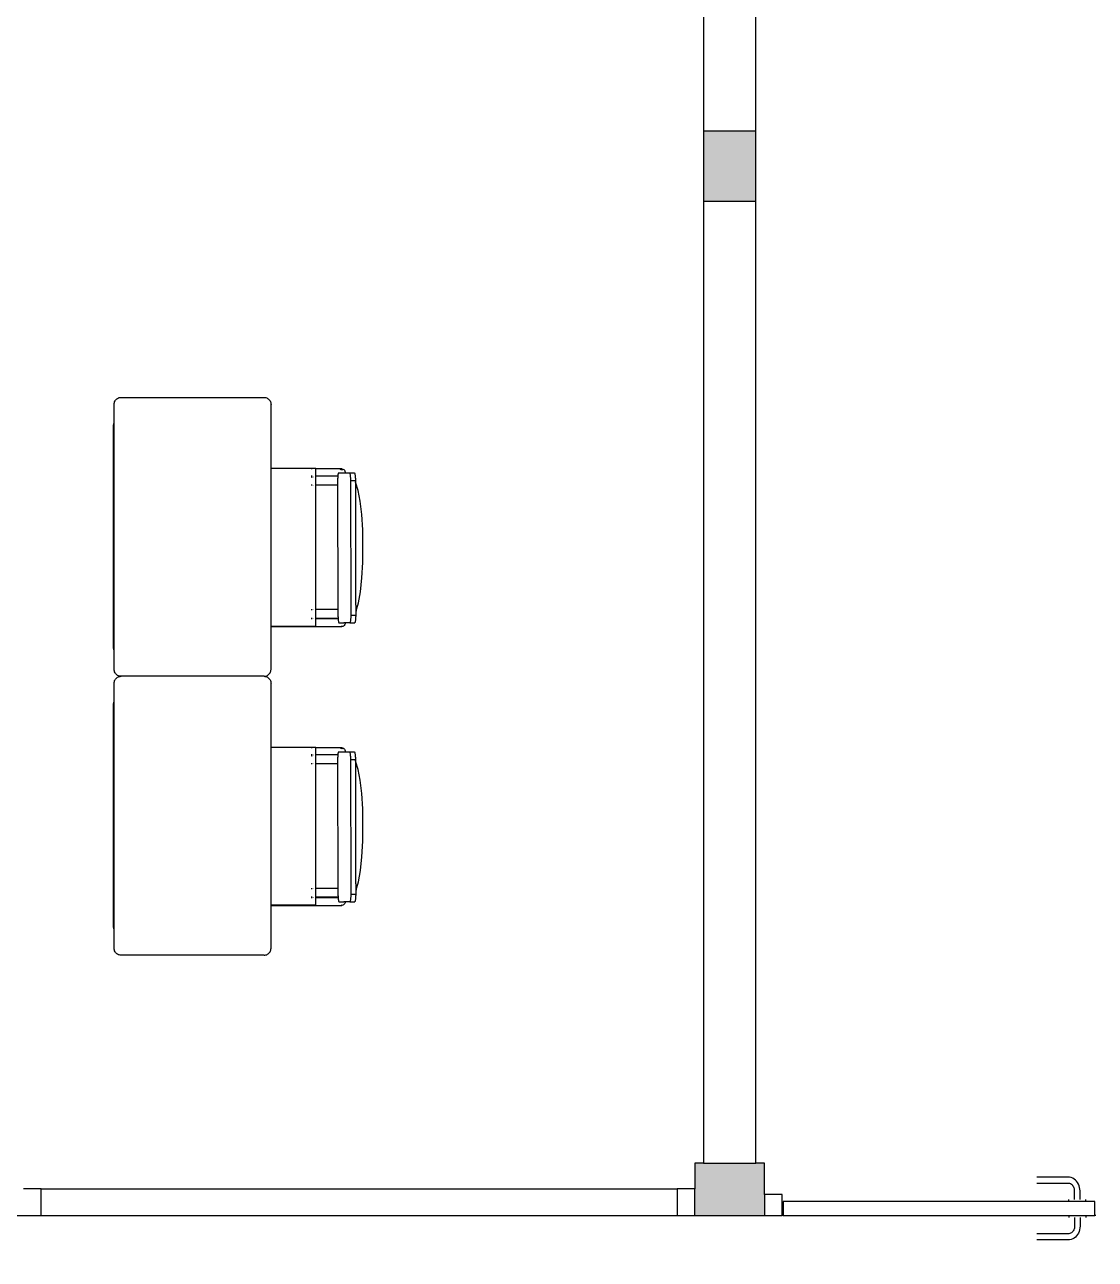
# Model space of a CAD drawing. Header units: metres. Extents: x 258817 to 259192, y 1878716 to 1878911.
# Drawn here: x 259021.927 to 259024.998, y 1878824.475 to 1878828.017 of the extents above; entities that cross this region are included whole.
import ezdxf

# ---------------------------------------------------------------- set-up
doc = ezdxf.new("R2010")
doc.units = ezdxf.units.M
doc.header["$MEASUREMENT"] = 0
doc.layers.add('SectionCutEdges', color=1, linetype='Continuous')
doc.layers.add('Vistas', color=7, linetype='Continuous')

# ---------------------------------------------------------------- blocks, each defined once
blk = doc.blocks.new('bANCAS')
for p, q in [((259022.1938, 1878826.945), (259022.1961, 1878826.9462)), ((259022.1961, 1878826.9462), (259022.1986, 1878826.947)), ((259022.1986, 1878826.947), (259022.2012, 1878826.9476)), ((259022.2012, 1878826.9476), (259022.2038, 1878826.9477)), ((259022.2038, 1878826.9477), (259022.6138, 1878826.9477)), ((259022.6138, 1878826.9477), (259022.6164, 1878826.9476)), ((259022.6164, 1878826.9476), (259022.6189, 1878826.947)), ((259022.6189, 1878826.947), (259022.6214, 1878826.9462)), ((259022.6214, 1878826.9462), (259022.6238, 1878826.945)), ((259022.1838, 1878826.9277), (259022.1839, 1878826.9303)), ((259022.1838, 1878826.1677), (259022.1838, 1878826.9277)), ((259022.1839, 1878826.9303), (259022.1844, 1878826.9329)), ((259022.1844, 1878826.9329), (259022.1853, 1878826.9354)), ((259022.1853, 1878826.9354), (259022.1864, 1878826.9377)), ((259022.1864, 1878826.9377), (259022.1879, 1878826.9399)), ((259022.1879, 1878826.9399), (259022.1896, 1878826.9419)), ((259022.1896, 1878826.9419), (259022.1916, 1878826.9436)), ((259022.1916, 1878826.9436), (259022.1938, 1878826.945)), ((259022.6238, 1878826.945), (259022.6259, 1878826.9436)), ((259022.6259, 1878826.9436), (259022.6279, 1878826.9419)), ((259022.6279, 1878826.9419), (259022.6296, 1878826.9399)), ((259022.6296, 1878826.9399), (259022.6311, 1878826.9377)), ((259022.6311, 1878826.9377), (259022.6322, 1878826.9354)), ((259022.6322, 1878826.9354), (259022.6331, 1878826.9329)), ((259022.6331, 1878826.9329), (259022.6336, 1878826.9303)), ((259022.6336, 1878826.9303), (259022.6338, 1878826.9277)), ((259022.6338, 1878826.1677), (259022.6338, 1878826.9277)), ((259022.1824, 1878826.8683), (259022.1838, 1878826.8751)), ((259022.1818, 1878826.8595), (259022.1824, 1878826.8683)), ((259022.1818, 1878826.2368), (259022.1818, 1878826.8595)), ((259022.7625, 1878826.7439), (259022.6338, 1878826.7439)), ((259022.7501, 1878826.7425), (259022.749, 1878826.7425)), ((259022.7518, 1878826.7425), (259022.7506, 1878826.7425)), ((259022.7531, 1878826.7425), (259022.7525, 1878826.7425)), ((259022.7549, 1878826.7425), (259022.7543, 1878826.7425)), ((259022.756, 1878826.7425), (259022.7554, 1878826.7425)), ((259022.7625, 1878826.7425), (259022.7625, 1878826.7439)), ((259022.8373, 1878826.7425), (259022.7625, 1878826.7425)), ((259022.7626, 1878826.7408), (259022.7625, 1878826.7425)), ((259022.7625, 1878826.7389), (259022.7626, 1878826.7408)), ((259022.7625, 1878826.2919), (259022.7625, 1878826.7389)), ((259022.8319, 1878826.7408), (259022.8322, 1878826.7411)), ((259022.8322, 1878826.7411), (259022.8344, 1878826.7421)), ((259022.8347, 1878826.7408), (259022.8349, 1878826.7409)), ((259022.8349, 1878826.7409), (259022.8372, 1878826.7412)), ((259022.8372, 1878826.7412), (259022.8395, 1878826.7408)), ((259022.8373, 1878826.7425), (259022.8399, 1878826.7421)), ((259022.8399, 1878826.7421), (259022.8423, 1878826.7408)), ((259022.8423, 1878826.7408), (259022.8443, 1878826.7389)), ((259022.8443, 1878826.7389), (259022.8459, 1878826.7365)), ((259022.8459, 1878826.7365), (259022.8468, 1878826.7336)), ((259022.8468, 1878826.7336), (259022.8471, 1878826.7312)), ((259022.7501, 1878826.7222), (259022.749, 1878826.7222)), ((259022.7501, 1878826.7192), (259022.749, 1878826.7192)), ((259022.7518, 1878826.7222), (259022.7506, 1878826.7222)), ((259022.7506, 1878826.7192), (259022.7518, 1878826.7192)), ((259022.7531, 1878826.7222), (259022.7525, 1878826.7222)), ((259022.7531, 1878826.7192), (259022.7525, 1878826.7192)), ((259022.7549, 1878826.7222), (259022.7543, 1878826.7222)), ((259022.7549, 1878826.7192), (259022.7543, 1878826.7192)), ((259022.756, 1878826.7222), (259022.7554, 1878826.7222)), ((259022.756, 1878826.7192), (259022.7554, 1878826.7192)), ((259022.8254, 1878826.7222), (259022.7625, 1878826.7222)), ((259022.8253, 1878826.7192), (259022.8247, 1878826.7192)), ((259022.8254, 1878826.7207), (259022.8253, 1878826.7205)), ((259022.8253, 1878826.7205), (259022.8253, 1878826.7199)), ((259022.8253, 1878826.7199), (259022.8253, 1878826.7198)), ((259022.8253, 1878826.7198), (259022.8253, 1878826.7196)), ((259022.8253, 1878826.7196), (259022.8253, 1878826.7192)), ((259022.8253, 1878826.7192), (259022.8253, 1878826.7179)), ((259022.8253, 1878826.7179), (259022.8253, 1878826.716)), ((259022.8253, 1878826.7157), (259022.8253, 1878826.716)), ((259022.8253, 1878826.7126), (259022.8253, 1878826.7157)), ((259022.8253, 1878826.7093), (259022.8253, 1878826.7126)), ((259022.8253, 1878826.7059), (259022.8253, 1878826.7093)), ((259022.8253, 1878826.7028), (259022.8253, 1878826.7059)), ((259022.8253, 1878826.7001), (259022.8253, 1878826.7028)), ((259022.8253, 1878826.698), (259022.8253, 1878826.7001)), ((259022.8253, 1878826.6967), (259022.8253, 1878826.698)), ((259022.8255, 1878826.7225), (259022.8254, 1878826.7222)), ((259022.8254, 1878826.7222), (259022.8254, 1878826.7218)), ((259022.8254, 1878826.7218), (259022.8254, 1878826.7207)), ((259022.8257, 1878826.7248), (259022.8255, 1878826.7235)), ((259022.8255, 1878826.7235), (259022.8255, 1878826.7225)), ((259022.8259, 1878826.7267), (259022.8257, 1878826.7252)), ((259022.8257, 1878826.7252), (259022.8257, 1878826.7248)), ((259022.826, 1878826.7276), (259022.8259, 1878826.7267)), ((259022.8261, 1878826.728), (259022.826, 1878826.7276)), ((259022.8263, 1878826.7291), (259022.8261, 1878826.728)), ((259022.8266, 1878826.73), (259022.8263, 1878826.7291)), ((259022.8269, 1878826.7306), (259022.8266, 1878826.73)), ((259022.8271, 1878826.731), (259022.8269, 1878826.7306)), ((259022.8274, 1878826.7311), (259022.8271, 1878826.731)), ((259022.8274, 1878826.7311), (259022.8471, 1878826.7312)), ((259022.8471, 1878826.7312), (259022.8586, 1878826.7312)), ((259022.8586, 1878826.7312), (259022.8727, 1878826.7313)), ((259022.8586, 1878826.7312), (259022.859, 1878826.731)), ((259022.859, 1878826.731), (259022.8593, 1878826.7305)), ((259022.8593, 1878826.7305), (259022.8597, 1878826.7296)), ((259022.8597, 1878826.7296), (259022.8601, 1878826.7283)), ((259022.8601, 1878826.7283), (259022.8604, 1878826.7267)), ((259022.8604, 1878826.7267), (259022.8607, 1878826.7248)), ((259022.8607, 1878826.7248), (259022.861, 1878826.7226)), ((259022.861, 1878826.7226), (259022.8612, 1878826.7202)), ((259022.8612, 1878826.7202), (259022.8614, 1878826.7177)), ((259022.8614, 1878826.7177), (259022.8615, 1878826.7149)), ((259022.8615, 1878826.7149), (259022.8616, 1878826.7121)), ((259022.8616, 1878826.7121), (259022.8616, 1878826.7092)), ((259022.8616, 1878826.7092), (259022.8758, 1878826.7093)), ((259022.8616, 1878826.7092), (259022.8626, 1878826.3232)), ((259022.8727, 1878826.7313), (259022.8731, 1878826.7311)), ((259022.8731, 1878826.7311), (259022.8735, 1878826.7305)), ((259022.8735, 1878826.7305), (259022.8739, 1878826.7296)), ((259022.8739, 1878826.7296), (259022.8742, 1878826.7283)), ((259022.8742, 1878826.7283), (259022.8746, 1878826.7267)), ((259022.8746, 1878826.7267), (259022.8749, 1878826.7248)), ((259022.8749, 1878826.7248), (259022.8751, 1878826.7227)), ((259022.8751, 1878826.7227), (259022.8753, 1878826.7203)), ((259022.8753, 1878826.7203), (259022.8755, 1878826.7177)), ((259022.8755, 1878826.7177), (259022.8757, 1878826.715)), ((259022.8757, 1878826.715), (259022.8757, 1878826.7122)), ((259022.8757, 1878826.7122), (259022.8758, 1878826.7093)), ((259022.8758, 1878826.7093), (259022.8758, 1878826.7058)), ((259022.8764, 1878826.7049), (259022.8758, 1878826.7058)), ((259022.8758, 1878826.7058), (259022.8758, 1878826.7057)), ((259022.8758, 1878826.7057), (259022.8758, 1878826.7032)), ((259022.8758, 1878826.7032), (259022.8758, 1878826.6968)), ((259022.8775, 1878826.7019), (259022.8764, 1878826.7049)), ((259022.8841, 1878826.6807), (259022.8775, 1878826.7019)), ((259022.7501, 1878826.6963), (259022.749, 1878826.6963)), ((259022.7518, 1878826.6963), (259022.7506, 1878826.6963)), ((259022.7531, 1878826.6963), (259022.7525, 1878826.6963)), ((259022.7549, 1878826.6963), (259022.7543, 1878826.6963)), ((259022.756, 1878826.6963), (259022.7554, 1878826.6963)), ((259022.8253, 1878826.6963), (259022.7625, 1878826.6963)), ((259022.8253, 1878826.6963), (259022.8253, 1878826.6967)), ((259022.8262, 1878826.3394), (259022.8253, 1878826.6963)), ((259022.8758, 1878826.6968), (259022.8758, 1878826.6884)), ((259022.8758, 1878826.6884), (259022.8758, 1878826.6878)), ((259022.8758, 1878826.6878), (259022.8759, 1878826.6697)), ((259022.8759, 1878826.6697), (259022.8759, 1878826.6564)), ((259022.8897, 1878826.6501), (259022.8841, 1878826.6807)), ((259022.8759, 1878826.6564), (259022.8759, 1878826.6464)), ((259022.8759, 1878826.6464), (259022.876, 1878826.6156)), ((259022.894, 1878826.6117), (259022.8897, 1878826.6501)), ((259022.876, 1878826.6156), (259022.876, 1878826.615)), ((259022.876, 1878826.615), (259022.8761, 1878826.5696)), ((259022.8967, 1878826.568), (259022.894, 1878826.6117)), ((259022.8761, 1878826.5696), (259022.8762, 1878826.549)), ((259022.8976, 1878826.5213), (259022.8967, 1878826.568)), ((259022.8762, 1878826.549), (259022.8763, 1878826.4973)), ((259022.8968, 1878826.4744), (259022.8976, 1878826.5213)), ((259022.8763, 1878826.4973), (259022.8764, 1878826.4731)), ((259022.8764, 1878826.4731), (259022.8765, 1878826.4311)), ((259022.8942, 1878826.4299), (259022.8968, 1878826.4744)), ((259022.8765, 1878826.4311), (259022.8765, 1878826.4264)), ((259022.8765, 1878826.4264), (259022.8765, 1878826.3978)), ((259022.89, 1878826.3905), (259022.8942, 1878826.4299)), ((259022.8765, 1878826.3978), (259022.8766, 1878826.3845)), ((259022.8766, 1878826.3845), (259022.8766, 1878826.3729)), ((259022.8845, 1878826.3584), (259022.89, 1878826.3905)), ((259022.8766, 1878826.3729), (259022.8766, 1878826.3541)), ((259022.8766, 1878826.3541), (259022.8767, 1878826.3512)), ((259022.8767, 1878826.3512), (259022.8767, 1878826.3434)), ((259022.878, 1878826.3355), (259022.8845, 1878826.3584)), ((259022.749, 1878826.3394), (259022.7501, 1878826.3394)), ((259022.7501, 1878826.3138), (259022.749, 1878826.3138)), ((259022.749, 1878826.3135), (259022.7501, 1878826.3135)), ((259022.7506, 1878826.3394), (259022.7518, 1878826.3394)), ((259022.7518, 1878826.3138), (259022.7506, 1878826.3138)), ((259022.7506, 1878826.3135), (259022.7518, 1878826.3135)), ((259022.7525, 1878826.3394), (259022.7531, 1878826.3394)), ((259022.7531, 1878826.3138), (259022.7525, 1878826.3138)), ((259022.7525, 1878826.3135), (259022.7531, 1878826.3135)), ((259022.7543, 1878826.3394), (259022.7549, 1878826.3394)), ((259022.7549, 1878826.3138), (259022.7543, 1878826.3138)), ((259022.7543, 1878826.3135), (259022.7549, 1878826.3135)), ((259022.7554, 1878826.3394), (259022.756, 1878826.3394)), ((259022.756, 1878826.3138), (259022.7554, 1878826.3138)), ((259022.7554, 1878826.3135), (259022.756, 1878826.3135)), ((259022.8262, 1878826.3394), (259022.7625, 1878826.3394)), ((259022.8263, 1878826.3138), (259022.7625, 1878826.3138)), ((259022.7625, 1878826.3135), (259022.8264, 1878826.3135)), ((259022.8262, 1878826.339), (259022.8262, 1878826.3394)), ((259022.8262, 1878826.3377), (259022.8262, 1878826.339)), ((259022.8262, 1878826.3356), (259022.8262, 1878826.3377)), ((259022.8262, 1878826.3377), (259022.8262, 1878826.3377)), ((259022.8262, 1878826.333), (259022.8262, 1878826.3356)), ((259022.8262, 1878826.3298), (259022.8262, 1878826.333)), ((259022.8262, 1878826.3265), (259022.8262, 1878826.3298)), ((259022.8262, 1878826.3231), (259022.8262, 1878826.3265)), ((259022.8262, 1878826.32), (259022.8262, 1878826.3231)), ((259022.8262, 1878826.3184), (259022.8262, 1878826.32)), ((259022.8262, 1878826.3184), (259022.8262, 1878826.3173)), ((259022.8262, 1878826.3173), (259022.8263, 1878826.3162)), ((259022.8263, 1878826.3162), (259022.8263, 1878826.3153)), ((259022.8263, 1878826.3153), (259022.8263, 1878826.3139)), ((259022.8263, 1878826.3139), (259022.8263, 1878826.3138)), ((259022.8263, 1878826.3138), (259022.8264, 1878826.3135)), ((259022.8264, 1878826.3135), (259022.8264, 1878826.3134)), ((259022.8264, 1878826.3134), (259022.8264, 1878826.3122)), ((259022.8264, 1878826.3122), (259022.8264, 1878826.3118)), ((259022.8264, 1878826.3118), (259022.8266, 1878826.3103)), ((259022.8266, 1878826.3103), (259022.8266, 1878826.3098)), ((259022.8266, 1878826.3098), (259022.8268, 1878826.3079)), ((259022.862, 1878826.3098), (259022.8617, 1878826.3076)), ((259022.8622, 1878826.3122), (259022.862, 1878826.3098)), ((259022.8623, 1878826.3142), (259022.8622, 1878826.3122)), ((259022.8636, 1878826.3148), (259022.8623, 1878826.3142)), ((259022.8624, 1878826.3148), (259022.8623, 1878826.3142)), ((259022.8625, 1878826.3175), (259022.8624, 1878826.3148)), ((259022.8626, 1878826.3232), (259022.8625, 1878826.3203)), ((259022.8625, 1878826.3203), (259022.8625, 1878826.3175)), ((259022.8626, 1878826.3232), (259022.8767, 1878826.3232)), ((259022.8637, 1878826.3148), (259022.8636, 1878826.3148)), ((259022.8761, 1878826.3098), (259022.8759, 1878826.3077)), ((259022.8764, 1878826.3122), (259022.8761, 1878826.3098)), ((259022.8765, 1878826.3148), (259022.8764, 1878826.3122)), ((259022.8766, 1878826.3175), (259022.8765, 1878826.3148)), ((259022.8767, 1878826.3204), (259022.8766, 1878826.3175)), ((259022.8767, 1878826.3434), (259022.8767, 1878826.3364)), ((259022.8767, 1878826.3364), (259022.8767, 1878826.3325)), ((259022.8768, 1878826.3326), (259022.8767, 1878826.3325)), ((259022.8767, 1878826.3325), (259022.8767, 1878826.3232)), ((259022.8767, 1878826.3232), (259022.8767, 1878826.3204)), ((259022.878, 1878826.3355), (259022.8768, 1878826.3326)), ((259022.6338, 1878826.2919), (259022.7625, 1878826.2919)), ((259022.6338, 1878826.2905), (259022.8369, 1878826.2905)), ((259022.8268, 1878826.3079), (259022.8268, 1878826.3078)), ((259022.8268, 1878826.3078), (259022.827, 1878826.3062)), ((259022.827, 1878826.3062), (259022.8272, 1878826.305)), ((259022.8272, 1878826.305), (259022.8273, 1878826.3047)), ((259022.8273, 1878826.3047), (259022.8275, 1878826.3034)), ((259022.8275, 1878826.3034), (259022.8278, 1878826.3024)), ((259022.8278, 1878826.3024), (259022.828, 1878826.3019)), ((259022.828, 1878826.3019), (259022.8282, 1878826.3017)), ((259022.8282, 1878826.3017), (259022.8285, 1878826.3012)), ((259022.8285, 1878826.3012), (259022.8288, 1878826.3011)), ((259022.8288, 1878826.3011), (259022.843, 1878826.3011)), ((259022.8369, 1878826.2905), (259022.8351, 1878826.2909)), ((259022.8395, 1878826.2909), (259022.8369, 1878826.2905)), ((259022.842, 1878826.292), (259022.8395, 1878826.2909)), ((259022.8405, 1878826.3011), (259022.8404, 1878826.3011)), ((259022.8441, 1878826.2938), (259022.842, 1878826.292)), ((259022.8471, 1878826.3011), (259022.843, 1878826.3011)), ((259022.8458, 1878826.2961), (259022.8441, 1878826.2938)), ((259022.8468, 1878826.2989), (259022.8458, 1878826.2961)), ((259022.8471, 1878826.3011), (259022.8468, 1878826.2989)), ((259022.8596, 1878826.3012), (259022.8471, 1878826.3011)), ((259022.86, 1878826.3014), (259022.8596, 1878826.3012)), ((259022.8596, 1878826.3012), (259022.8738, 1878826.3012)), ((259022.8604, 1878826.3019), (259022.86, 1878826.3014)), ((259022.8608, 1878826.3029), (259022.8604, 1878826.3019)), ((259022.8611, 1878826.3041), (259022.8608, 1878826.3029)), ((259022.8614, 1878826.3057), (259022.8611, 1878826.3041)), ((259022.8617, 1878826.3076), (259022.8614, 1878826.3057)), ((259022.8742, 1878826.3014), (259022.8738, 1878826.3012)), ((259022.8746, 1878826.302), (259022.8742, 1878826.3014)), ((259022.8749, 1878826.3029), (259022.8746, 1878826.302)), ((259022.8753, 1878826.3042), (259022.8749, 1878826.3029)), ((259022.8756, 1878826.3058), (259022.8753, 1878826.3042)), ((259022.8759, 1878826.3077), (259022.8756, 1878826.3058)), ((259022.1824, 1878826.228), (259022.1818, 1878826.2368)), ((259022.1838, 1878826.2212), (259022.1824, 1878826.228)), ((259022.1839, 1878826.1651), (259022.1838, 1878826.1677)), ((259022.6336, 1878826.1651), (259022.6338, 1878826.1677)), ((259022.1844, 1878826.1625), (259022.1839, 1878826.1651)), ((259022.1839, 1878826.1303), (259022.1844, 1878826.1329)), ((259022.1853, 1878826.1601), (259022.1844, 1878826.1625)), ((259022.1844, 1878826.1329), (259022.1853, 1878826.1354)), ((259022.1864, 1878826.1577), (259022.1853, 1878826.1601)), ((259022.1853, 1878826.1354), (259022.1864, 1878826.1377)), ((259022.1879, 1878826.1555), (259022.1864, 1878826.1577)), ((259022.1864, 1878826.1377), (259022.1879, 1878826.1399)), ((259022.1896, 1878826.1536), (259022.1879, 1878826.1555)), ((259022.1879, 1878826.1399), (259022.1896, 1878826.1419)), ((259022.1916, 1878826.1519), (259022.1896, 1878826.1536)), ((259022.1896, 1878826.1419), (259022.1916, 1878826.1436)), ((259022.1938, 1878826.1504), (259022.1916, 1878826.1519)), ((259022.1916, 1878826.1436), (259022.1938, 1878826.145)), ((259022.1961, 1878826.1492), (259022.1938, 1878826.1504)), ((259022.1938, 1878826.145), (259022.1961, 1878826.1462)), ((259022.1986, 1878826.1484), (259022.1961, 1878826.1492)), ((259022.1961, 1878826.1462), (259022.1986, 1878826.147)), ((259022.2012, 1878826.1479), (259022.1986, 1878826.1484)), ((259022.1986, 1878826.147), (259022.2012, 1878826.1476)), ((259022.2038, 1878826.1477), (259022.2012, 1878826.1479)), ((259022.2012, 1878826.1476), (259022.2038, 1878826.1477)), ((259022.6138, 1878826.1477), (259022.2038, 1878826.1477)), ((259022.6138, 1878826.1477), (259022.6164, 1878826.1479)), ((259022.6138, 1878826.1477), (259022.6164, 1878826.1476)), ((259022.6164, 1878826.1479), (259022.6189, 1878826.1484)), ((259022.6164, 1878826.1476), (259022.6189, 1878826.147)), ((259022.6189, 1878826.1484), (259022.6214, 1878826.1492)), ((259022.6189, 1878826.147), (259022.6214, 1878826.1462)), ((259022.6214, 1878826.1492), (259022.6238, 1878826.1504)), ((259022.6214, 1878826.1462), (259022.6238, 1878826.145)), ((259022.6238, 1878826.1504), (259022.6259, 1878826.1519)), ((259022.6238, 1878826.145), (259022.6259, 1878826.1436)), ((259022.6259, 1878826.1519), (259022.6279, 1878826.1536)), ((259022.6259, 1878826.1436), (259022.6279, 1878826.1419)), ((259022.6279, 1878826.1536), (259022.6296, 1878826.1555)), ((259022.6279, 1878826.1419), (259022.6296, 1878826.1399)), ((259022.6296, 1878826.1555), (259022.6311, 1878826.1577)), ((259022.6296, 1878826.1399), (259022.6311, 1878826.1377)), ((259022.6311, 1878826.1577), (259022.6322, 1878826.1601)), ((259022.6311, 1878826.1377), (259022.6322, 1878826.1354)), ((259022.6322, 1878826.1601), (259022.6331, 1878826.1625)), ((259022.6322, 1878826.1354), (259022.6331, 1878826.1329)), ((259022.6331, 1878826.1625), (259022.6336, 1878826.1651)), ((259022.6331, 1878826.1329), (259022.6336, 1878826.1303)), ((259022.1838, 1878826.1277), (259022.1839, 1878826.1303)), ((259022.1838, 1878825.3677), (259022.1838, 1878826.1277)), ((259022.6336, 1878826.1303), (259022.6338, 1878826.1277)), ((259022.6338, 1878825.3677), (259022.6338, 1878826.1277)), ((259022.1818, 1878826.0595), (259022.1824, 1878826.0683)), ((259022.1824, 1878826.0683), (259022.1838, 1878826.0751)), ((259022.1818, 1878825.4368), (259022.1818, 1878826.0595)), ((259022.7625, 1878825.9439), (259022.6338, 1878825.9439)), ((259022.7501, 1878825.9425), (259022.749, 1878825.9425)), ((259022.7501, 1878825.9222), (259022.749, 1878825.9222)), ((259022.7501, 1878825.9192), (259022.749, 1878825.9192)), ((259022.7518, 1878825.9425), (259022.7506, 1878825.9425)), ((259022.7518, 1878825.9222), (259022.7506, 1878825.9222)), ((259022.7506, 1878825.9192), (259022.7518, 1878825.9192)), ((259022.7531, 1878825.9425), (259022.7525, 1878825.9425)), ((259022.7531, 1878825.9222), (259022.7525, 1878825.9222)), ((259022.7531, 1878825.9192), (259022.7525, 1878825.9192)), ((259022.7549, 1878825.9425), (259022.7543, 1878825.9425)), ((259022.7549, 1878825.9222), (259022.7543, 1878825.9222)), ((259022.7549, 1878825.9192), (259022.7543, 1878825.9192)), ((259022.756, 1878825.9425), (259022.7554, 1878825.9425)), ((259022.756, 1878825.9222), (259022.7554, 1878825.9222)), ((259022.756, 1878825.9192), (259022.7554, 1878825.9192)), ((259022.7625, 1878825.9425), (259022.7625, 1878825.9439)), ((259022.8373, 1878825.9425), (259022.7625, 1878825.9425)), ((259022.7626, 1878825.9408), (259022.7625, 1878825.9425)), ((259022.7625, 1878825.9389), (259022.7626, 1878825.9408)), ((259022.7625, 1878825.4919), (259022.7625, 1878825.9389)), ((259022.8254, 1878825.9222), (259022.7625, 1878825.9222)), ((259022.8253, 1878825.9192), (259022.8247, 1878825.9192)), ((259022.8254, 1878825.9207), (259022.8253, 1878825.9205)), ((259022.8253, 1878825.9205), (259022.8253, 1878825.9199)), ((259022.8253, 1878825.9199), (259022.8253, 1878825.9198)), ((259022.8253, 1878825.9198), (259022.8253, 1878825.9196)), ((259022.8253, 1878825.9196), (259022.8253, 1878825.9192)), ((259022.8253, 1878825.9192), (259022.8253, 1878825.9179)), ((259022.8255, 1878825.9225), (259022.8254, 1878825.9222)), ((259022.8254, 1878825.9222), (259022.8254, 1878825.9218)), ((259022.8254, 1878825.9218), (259022.8254, 1878825.9207)), ((259022.8257, 1878825.9248), (259022.8255, 1878825.9235)), ((259022.8255, 1878825.9235), (259022.8255, 1878825.9225)), ((259022.8259, 1878825.9267), (259022.8257, 1878825.9252)), ((259022.8257, 1878825.9252), (259022.8257, 1878825.9248)), ((259022.826, 1878825.9276), (259022.8259, 1878825.9267)), ((259022.8261, 1878825.928), (259022.826, 1878825.9276)), ((259022.8263, 1878825.9291), (259022.8261, 1878825.928)), ((259022.8266, 1878825.93), (259022.8263, 1878825.9291)), ((259022.8269, 1878825.9306), (259022.8266, 1878825.93)), ((259022.8271, 1878825.931), (259022.8269, 1878825.9306)), ((259022.8274, 1878825.9311), (259022.8271, 1878825.931)), ((259022.8274, 1878825.9311), (259022.8471, 1878825.9312)), ((259022.8319, 1878825.9408), (259022.8322, 1878825.9411)), ((259022.8322, 1878825.9411), (259022.8344, 1878825.9421)), ((259022.8347, 1878825.9408), (259022.8349, 1878825.9409)), ((259022.8349, 1878825.9409), (259022.8372, 1878825.9412)), ((259022.8372, 1878825.9412), (259022.8395, 1878825.9408)), ((259022.8373, 1878825.9425), (259022.8399, 1878825.9421)), ((259022.8399, 1878825.9421), (259022.8423, 1878825.9408)), ((259022.8423, 1878825.9408), (259022.8443, 1878825.9389)), ((259022.8443, 1878825.9389), (259022.8459, 1878825.9365)), ((259022.8459, 1878825.9365), (259022.8468, 1878825.9336)), ((259022.8468, 1878825.9336), (259022.8471, 1878825.9312)), ((259022.8471, 1878825.9312), (259022.8586, 1878825.9312)), ((259022.8586, 1878825.9312), (259022.8727, 1878825.9313)), ((259022.8586, 1878825.9312), (259022.859, 1878825.931)), ((259022.859, 1878825.931), (259022.8593, 1878825.9305)), ((259022.8593, 1878825.9305), (259022.8597, 1878825.9296)), ((259022.8597, 1878825.9296), (259022.8601, 1878825.9283)), ((259022.8601, 1878825.9283), (259022.8604, 1878825.9267)), ((259022.8604, 1878825.9267), (259022.8607, 1878825.9248)), ((259022.8607, 1878825.9248), (259022.861, 1878825.9226)), ((259022.861, 1878825.9226), (259022.8612, 1878825.9202)), ((259022.8612, 1878825.9202), (259022.8614, 1878825.9177)), ((259022.8727, 1878825.9313), (259022.8731, 1878825.9311)), ((259022.8731, 1878825.9311), (259022.8735, 1878825.9305)), ((259022.8735, 1878825.9305), (259022.8739, 1878825.9296)), ((259022.8739, 1878825.9296), (259022.8742, 1878825.9283)), ((259022.8742, 1878825.9283), (259022.8746, 1878825.9267)), ((259022.8746, 1878825.9267), (259022.8749, 1878825.9248)), ((259022.8749, 1878825.9248), (259022.8751, 1878825.9227)), ((259022.8751, 1878825.9227), (259022.8753, 1878825.9203)), ((259022.8753, 1878825.9203), (259022.8755, 1878825.9177)), ((259022.7501, 1878825.8963), (259022.749, 1878825.8963)), ((259022.7518, 1878825.8963), (259022.7506, 1878825.8963)), ((259022.7531, 1878825.8963), (259022.7525, 1878825.8963)), ((259022.7549, 1878825.8963), (259022.7543, 1878825.8963)), ((259022.756, 1878825.8963), (259022.7554, 1878825.8963)), ((259022.8253, 1878825.8963), (259022.7625, 1878825.8963)), ((259022.8253, 1878825.9179), (259022.8253, 1878825.916)), ((259022.8253, 1878825.9157), (259022.8253, 1878825.916)), ((259022.8253, 1878825.9126), (259022.8253, 1878825.9157)), ((259022.8253, 1878825.9059), (259022.8253, 1878825.9126)), ((259022.8253, 1878825.9028), (259022.8253, 1878825.9059)), ((259022.8253, 1878825.9001), (259022.8253, 1878825.9028)), ((259022.8253, 1878825.898), (259022.8253, 1878825.9001)), ((259022.8253, 1878825.8967), (259022.8253, 1878825.898)), ((259022.8253, 1878825.8963), (259022.8253, 1878825.8967)), ((259022.8262, 1878825.5394), (259022.8253, 1878825.8963)), ((259022.8614, 1878825.9177), (259022.8615, 1878825.9149)), ((259022.8615, 1878825.9149), (259022.8616, 1878825.9121)), ((259022.8616, 1878825.9121), (259022.8616, 1878825.9092)), ((259022.8616, 1878825.9092), (259022.8758, 1878825.9093)), ((259022.8616, 1878825.9092), (259022.8626, 1878825.5232)), ((259022.8755, 1878825.9177), (259022.8757, 1878825.915)), ((259022.8757, 1878825.915), (259022.8757, 1878825.9122)), ((259022.8757, 1878825.9122), (259022.8758, 1878825.9093)), ((259022.8758, 1878825.9093), (259022.8758, 1878825.9058)), ((259022.8764, 1878825.9049), (259022.8758, 1878825.9058)), ((259022.8758, 1878825.9058), (259022.8758, 1878825.9057)), ((259022.8758, 1878825.9057), (259022.8758, 1878825.9032)), ((259022.8758, 1878825.9032), (259022.8758, 1878825.8968)), ((259022.8758, 1878825.8968), (259022.8758, 1878825.8884)), ((259022.8758, 1878825.8884), (259022.8758, 1878825.8878)), ((259022.8758, 1878825.8878), (259022.8759, 1878825.8697)), ((259022.8775, 1878825.9019), (259022.8764, 1878825.9049)), ((259022.8841, 1878825.8807), (259022.8775, 1878825.9019)), ((259022.8759, 1878825.8697), (259022.8759, 1878825.8564)), ((259022.8759, 1878825.8564), (259022.8759, 1878825.8464)), ((259022.8897, 1878825.8501), (259022.8841, 1878825.8807)), ((259022.894, 1878825.8117), (259022.8897, 1878825.8501)), ((259022.8759, 1878825.8464), (259022.876, 1878825.8156)), ((259022.876, 1878825.8156), (259022.876, 1878825.815)), ((259022.876, 1878825.815), (259022.8761, 1878825.7696)), ((259022.8967, 1878825.768), (259022.894, 1878825.8117)), ((259022.8761, 1878825.7696), (259022.8762, 1878825.749)), ((259022.8762, 1878825.749), (259022.8763, 1878825.6973)), ((259022.8976, 1878825.7213), (259022.8967, 1878825.768)), ((259022.8968, 1878825.6744), (259022.8976, 1878825.7213)), ((259022.8763, 1878825.6973), (259022.8764, 1878825.6731)), ((259022.8764, 1878825.6731), (259022.8765, 1878825.6311)), ((259022.8942, 1878825.6299), (259022.8968, 1878825.6744)), ((259022.8765, 1878825.6311), (259022.8765, 1878825.6264)), ((259022.8765, 1878825.6264), (259022.8765, 1878825.5978)), ((259022.89, 1878825.5905), (259022.8942, 1878825.6299)), ((259022.8765, 1878825.5978), (259022.8766, 1878825.5845)), ((259022.8766, 1878825.5845), (259022.8766, 1878825.5729)), ((259022.8766, 1878825.5729), (259022.8766, 1878825.5541)), ((259022.8845, 1878825.5584), (259022.89, 1878825.5905)), ((259022.749, 1878825.5394), (259022.7501, 1878825.5394)), ((259022.7506, 1878825.5394), (259022.7518, 1878825.5394)), ((259022.7525, 1878825.5394), (259022.7531, 1878825.5394)), ((259022.7543, 1878825.5394), (259022.7549, 1878825.5394)), ((259022.7554, 1878825.5394), (259022.756, 1878825.5394)), ((259022.8262, 1878825.5394), (259022.7625, 1878825.5394)), ((259022.8262, 1878825.539), (259022.8262, 1878825.5394)), ((259022.8262, 1878825.5377), (259022.8262, 1878825.539)), ((259022.8262, 1878825.5356), (259022.8262, 1878825.5377)), ((259022.8262, 1878825.5377), (259022.8262, 1878825.5377)), ((259022.8262, 1878825.533), (259022.8262, 1878825.5356)), ((259022.8262, 1878825.5298), (259022.8262, 1878825.533)), ((259022.8262, 1878825.5265), (259022.8262, 1878825.5298)), ((259022.8766, 1878825.5541), (259022.8767, 1878825.5512)), ((259022.8767, 1878825.5512), (259022.8767, 1878825.5434)), ((259022.8767, 1878825.5434), (259022.8767, 1878825.5364)), ((259022.8767, 1878825.5364), (259022.8767, 1878825.5325)), ((259022.8768, 1878825.5326), (259022.8767, 1878825.5325)), ((259022.8767, 1878825.5325), (259022.8767, 1878825.5232)), ((259022.878, 1878825.5355), (259022.8768, 1878825.5326)), ((259022.878, 1878825.5355), (259022.8845, 1878825.5584)), ((259022.7501, 1878825.5138), (259022.749, 1878825.5138)), ((259022.749, 1878825.5135), (259022.7501, 1878825.5135)), ((259022.7518, 1878825.5138), (259022.7506, 1878825.5138)), ((259022.7506, 1878825.5135), (259022.7518, 1878825.5135)), ((259022.7531, 1878825.5138), (259022.7525, 1878825.5138)), ((259022.7525, 1878825.5135), (259022.7531, 1878825.5135)), ((259022.7549, 1878825.5138), (259022.7543, 1878825.5138)), ((259022.7543, 1878825.5135), (259022.7549, 1878825.5135)), ((259022.756, 1878825.5138), (259022.7554, 1878825.5138)), ((259022.7554, 1878825.5135), (259022.756, 1878825.5135)), ((259022.8263, 1878825.5138), (259022.7625, 1878825.5138)), ((259022.7625, 1878825.5135), (259022.8264, 1878825.5135)), ((259022.8262, 1878825.5231), (259022.8262, 1878825.5265)), ((259022.8262, 1878825.52), (259022.8262, 1878825.5231)), ((259022.8262, 1878825.5184), (259022.8262, 1878825.52)), ((259022.8262, 1878825.5184), (259022.8262, 1878825.5173)), ((259022.8262, 1878825.5173), (259022.8263, 1878825.5162)), ((259022.8263, 1878825.5162), (259022.8263, 1878825.5153)), ((259022.8263, 1878825.5153), (259022.8263, 1878825.5139)), ((259022.8263, 1878825.5139), (259022.8263, 1878825.5138)), ((259022.8263, 1878825.5138), (259022.8264, 1878825.5135)), ((259022.8264, 1878825.5135), (259022.8264, 1878825.5134)), ((259022.8264, 1878825.5134), (259022.8264, 1878825.5122)), ((259022.8264, 1878825.5122), (259022.8264, 1878825.5118)), ((259022.8264, 1878825.5118), (259022.8266, 1878825.5103)), ((259022.8266, 1878825.5103), (259022.8266, 1878825.5098)), ((259022.8266, 1878825.5098), (259022.8268, 1878825.5079)), ((259022.8268, 1878825.5079), (259022.8268, 1878825.5078)), ((259022.8268, 1878825.5078), (259022.827, 1878825.5062)), ((259022.827, 1878825.5062), (259022.8272, 1878825.505)), ((259022.8272, 1878825.505), (259022.8273, 1878825.5047)), ((259022.8273, 1878825.5047), (259022.8275, 1878825.5034)), ((259022.8275, 1878825.5034), (259022.8278, 1878825.5024)), ((259022.8278, 1878825.5024), (259022.828, 1878825.5019)), ((259022.828, 1878825.5019), (259022.8282, 1878825.5017)), ((259022.8282, 1878825.5017), (259022.8285, 1878825.5012)), ((259022.8285, 1878825.5012), (259022.8288, 1878825.5011)), ((259022.8288, 1878825.5011), (259022.843, 1878825.5011)), ((259022.8405, 1878825.5011), (259022.8404, 1878825.5011)), ((259022.8471, 1878825.5011), (259022.843, 1878825.5011)), ((259022.8458, 1878825.4961), (259022.8441, 1878825.4938)), ((259022.8468, 1878825.4989), (259022.8458, 1878825.4961)), ((259022.8471, 1878825.5011), (259022.8468, 1878825.4989)), ((259022.8596, 1878825.5012), (259022.8471, 1878825.5011)), ((259022.86, 1878825.5014), (259022.8596, 1878825.5012)), ((259022.8596, 1878825.5012), (259022.8738, 1878825.5012)), ((259022.8604, 1878825.5019), (259022.86, 1878825.5014)), ((259022.8608, 1878825.5029), (259022.8604, 1878825.5019)), ((259022.8611, 1878825.5041), (259022.8608, 1878825.5029)), ((259022.8614, 1878825.5057), (259022.8611, 1878825.5041)), ((259022.8617, 1878825.5076), (259022.8614, 1878825.5057)), ((259022.862, 1878825.5098), (259022.8617, 1878825.5076)), ((259022.8622, 1878825.5122), (259022.862, 1878825.5098)), ((259022.8623, 1878825.5142), (259022.8622, 1878825.5122)), ((259022.8636, 1878825.5148), (259022.8623, 1878825.5142)), ((259022.8624, 1878825.5148), (259022.8623, 1878825.5142)), ((259022.8625, 1878825.5175), (259022.8624, 1878825.5148)), ((259022.8626, 1878825.5232), (259022.8625, 1878825.5203)), ((259022.8625, 1878825.5203), (259022.8625, 1878825.5175)), ((259022.8626, 1878825.5232), (259022.8767, 1878825.5232)), ((259022.8637, 1878825.5148), (259022.8636, 1878825.5148)), ((259022.8742, 1878825.5014), (259022.8738, 1878825.5012)), ((259022.8746, 1878825.502), (259022.8742, 1878825.5014)), ((259022.8749, 1878825.5029), (259022.8746, 1878825.502)), ((259022.8753, 1878825.5042), (259022.8749, 1878825.5029)), ((259022.8756, 1878825.5058), (259022.8753, 1878825.5042)), ((259022.8759, 1878825.5077), (259022.8756, 1878825.5058)), ((259022.8761, 1878825.5098), (259022.8759, 1878825.5077)), ((259022.8764, 1878825.5122), (259022.8761, 1878825.5098)), ((259022.8765, 1878825.5148), (259022.8764, 1878825.5122)), ((259022.8766, 1878825.5175), (259022.8765, 1878825.5148)), ((259022.8767, 1878825.5204), (259022.8766, 1878825.5175)), ((259022.8767, 1878825.5232), (259022.8767, 1878825.5204)), ((259022.6338, 1878825.4919), (259022.7625, 1878825.4919)), ((259022.6338, 1878825.4905), (259022.8369, 1878825.4905)), ((259022.8369, 1878825.4905), (259022.8351, 1878825.4909)), ((259022.8395, 1878825.4909), (259022.8369, 1878825.4905)), ((259022.842, 1878825.492), (259022.8395, 1878825.4909)), ((259022.8441, 1878825.4938), (259022.842, 1878825.492)), ((259022.1824, 1878825.428), (259022.1818, 1878825.4368)), ((259022.1838, 1878825.4212), (259022.1824, 1878825.428)), ((259022.1839, 1878825.3651), (259022.1838, 1878825.3677)), ((259022.1844, 1878825.3625), (259022.1839, 1878825.3651)), ((259022.1853, 1878825.3601), (259022.1844, 1878825.3625)), ((259022.1864, 1878825.3577), (259022.1853, 1878825.3601)), ((259022.1879, 1878825.3555), (259022.1864, 1878825.3577)), ((259022.1896, 1878825.3536), (259022.1879, 1878825.3555)), ((259022.1916, 1878825.3519), (259022.1896, 1878825.3536)), ((259022.6259, 1878825.3519), (259022.6279, 1878825.3536)), ((259022.6279, 1878825.3536), (259022.6296, 1878825.3555)), ((259022.6296, 1878825.3555), (259022.6311, 1878825.3577)), ((259022.6311, 1878825.3577), (259022.6322, 1878825.3601)), ((259022.6322, 1878825.3601), (259022.6331, 1878825.3625)), ((259022.6331, 1878825.3625), (259022.6336, 1878825.3651)), ((259022.6336, 1878825.3651), (259022.6338, 1878825.3677)), ((259022.1938, 1878825.3504), (259022.1916, 1878825.3519)), ((259022.1961, 1878825.3492), (259022.1938, 1878825.3504)), ((259022.1986, 1878825.3484), (259022.1961, 1878825.3492)), ((259022.2012, 1878825.3479), (259022.1986, 1878825.3484)), ((259022.2038, 1878825.3477), (259022.2012, 1878825.3479)), ((259022.6138, 1878825.3477), (259022.2038, 1878825.3477)), ((259022.6138, 1878825.3477), (259022.6164, 1878825.3479)), ((259022.6164, 1878825.3479), (259022.6189, 1878825.3484)), ((259022.6189, 1878825.3484), (259022.6214, 1878825.3492)), ((259022.6214, 1878825.3492), (259022.6238, 1878825.3504)), ((259022.6238, 1878825.3504), (259022.6259, 1878825.3519))]:
    blk.add_line(p, q)

msp = doc.modelspace()

# ---------------------------------------------------------------- hatches: boundary and pattern name
at = {"layer": 'Vistas'}
h = msp.add_hatch(color=256, dxfattribs=at)
h.dxf.hatch_style = 1
h.paths.add_polyline_path([(259020.0496, 1878830.621), (259019.8496, 1878830.621), (259019.8496, 1878830.5448), (259019.8496, 1878830.471), (259020.0496, 1878830.471), (259020.0496, 1878830.5448)])
h.paths.add_polyline_path([(259024.0496, 1878830.621), (259023.8496, 1878830.621), (259023.8496, 1878830.5448), (259023.8496, 1878830.471), (259023.8746, 1878830.471), (259024.0246, 1878830.471), (259024.0496, 1878830.471), (259024.0496, 1878830.5448)])
h.paths.add_polyline_path([(259028.0996, 1878830.621), (259027.8996, 1878830.621), (259027.8996, 1878830.5448), (259027.8996, 1878830.471), (259028.0996, 1878830.471), (259028.0996, 1878830.5448)])
h.paths.add_polyline_path([(259032.0446, 1878830.621), (259031.8446, 1878830.621), (259031.8446, 1878830.5448), (259031.8446, 1878830.471), (259031.8946, 1878830.471), (259032.0446, 1878830.471)])
h.paths.add_polyline_path([(259032.0446, 1878827.711), (259031.8946, 1878827.711), (259031.8946, 1878827.511), (259032.0446, 1878827.511)])
h.paths.add_polyline_path([(259032.0446, 1878824.751), (259031.8946, 1878824.751), (259031.8446, 1878824.751), (259031.8446, 1878824.6772), (259031.8446, 1878824.601), (259032.0446, 1878824.601)])
h.paths.add_polyline_path([(259031.90456, 1878822.84672), (259031.91441, 1878822.87049), (259031.91777, 1878822.896), (259031.91441, 1878822.92151), (259031.90456, 1878822.94529), (259031.8889, 1878822.9657), (259031.86848, 1878822.98137), (259031.84471, 1878822.99121), (259031.8192, 1878822.99457), (259031.79369, 1878822.99121), (259031.76992, 1878822.98137), (259031.7495, 1878822.9657), (259031.73384, 1878822.94529), (259031.72399, 1878822.92151), (259031.72063, 1878822.896), (259031.72399, 1878822.87049), (259031.73384, 1878822.84672), (259031.7495, 1878822.8263), (259031.76992, 1878822.81064), (259031.79369, 1878822.80079), (259031.8192, 1878822.79743), (259031.84471, 1878822.80079), (259031.86848, 1878822.81064), (259031.8889, 1878822.8263)])
h.paths.add_polyline_path([(259028.72124, 1878822.896), (259028.71788, 1878822.92151), (259028.70803, 1878822.94529), (259028.69237, 1878822.9657), (259028.67195, 1878822.98137), (259028.64818, 1878822.99121), (259028.62267, 1878822.99457), (259028.59716, 1878822.99121), (259028.57338, 1878822.98137), (259028.55297, 1878822.9657), (259028.53731, 1878822.94529), (259028.52746, 1878822.92151), (259028.5241, 1878822.896), (259028.52746, 1878822.87049), (259028.53731, 1878822.84672), (259028.55297, 1878822.8263), (259028.57338, 1878822.81064), (259028.59716, 1878822.80079), (259028.62267, 1878822.79743), (259028.64818, 1878822.80079), (259028.67195, 1878822.81064), (259028.69237, 1878822.8263), (259028.70803, 1878822.84672), (259028.71788, 1878822.87049)])
h.paths.add_polyline_path([(259028.0996, 1878824.751), (259027.8996, 1878824.751), (259027.8996, 1878824.6772), (259027.8996, 1878824.601), (259028.0996, 1878824.601), (259028.0996, 1878824.6772)])
h.paths.add_polyline_path([(259025.38325, 1878822.84672), (259025.39309, 1878822.87049), (259025.39645, 1878822.896), (259025.39309, 1878822.92151), (259025.38325, 1878822.94529), (259025.36758, 1878822.9657), (259025.34717, 1878822.98137), (259025.3234, 1878822.99121), (259025.29788, 1878822.99457), (259025.27237, 1878822.99121), (259025.2486, 1878822.98137), (259025.22819, 1878822.9657), (259025.21252, 1878822.94529), (259025.20267, 1878822.92151), (259025.19932, 1878822.896), (259025.20267, 1878822.87049), (259025.21252, 1878822.84672), (259025.22819, 1878822.8263), (259025.2486, 1878822.81064), (259025.27237, 1878822.80079), (259025.29788, 1878822.79743), (259025.3234, 1878822.80079), (259025.34717, 1878822.81064), (259025.36758, 1878822.8263)])
h.paths.add_polyline_path([(259025.2496, 1878824.6772), (259025.2496, 1878824.751), (259025.0496, 1878824.751), (259025.0496, 1878824.661), (259025.0496, 1878824.601), (259025.2496, 1878824.601)])
h.paths.add_polyline_path([(259022.00145, 1878822.896), (259021.99809, 1878822.92151), (259021.98825, 1878822.94529), (259021.97258, 1878822.9657), (259021.95217, 1878822.98137), (259021.9284, 1878822.99121), (259021.90288, 1878822.99457), (259021.87737, 1878822.99121), (259021.8536, 1878822.98137), (259021.83319, 1878822.9657), (259021.81752, 1878822.94529), (259021.80767, 1878822.92151), (259021.80432, 1878822.896), (259021.80767, 1878822.87049), (259021.81752, 1878822.84672), (259021.83319, 1878822.8263), (259021.8536, 1878822.81064), (259021.87737, 1878822.80079), (259021.90288, 1878822.79743), (259021.9284, 1878822.80079), (259021.95217, 1878822.81064), (259021.97258, 1878822.8263), (259021.98825, 1878822.84672), (259021.99809, 1878822.87049)])
h.paths.add_polyline_path([(259024.0496, 1878824.661), (259024.0496, 1878824.751), (259024.0246, 1878824.751), (259023.8746, 1878824.751), (259023.8496, 1878824.751), (259023.8496, 1878824.6772), (259023.8496, 1878824.601), (259024.0496, 1878824.601)])
h.paths.add_polyline_path([(259024.0246, 1878827.711), (259023.8746, 1878827.711), (259023.8746, 1878827.511), (259024.0246, 1878827.511)])
h.paths.add_polyline_path([(259018.67309, 1878822.92151), (259018.66325, 1878822.94529), (259018.64758, 1878822.9657), (259018.62717, 1878822.98137), (259018.6034, 1878822.99121), (259018.57788, 1878822.99457), (259018.55237, 1878822.99121), (259018.5286, 1878822.98137), (259018.50819, 1878822.9657), (259018.49252, 1878822.94529), (259018.48267, 1878822.92151), (259018.47932, 1878822.896), (259018.48267, 1878822.87049), (259018.49252, 1878822.84672), (259018.50819, 1878822.8263), (259018.5286, 1878822.81064), (259018.55237, 1878822.80079), (259018.57788, 1878822.79743), (259018.6034, 1878822.80079), (259018.62717, 1878822.81064), (259018.64758, 1878822.8263), (259018.66325, 1878822.84672), (259018.67309, 1878822.87049), (259018.67645, 1878822.896)])
h.paths.add_polyline_path([(259020.0496, 1878824.6772), (259020.0496, 1878824.751), (259019.8496, 1878824.751), (259019.8496, 1878824.6772), (259019.8496, 1878824.601), (259020.0496, 1878824.601)])
h.paths.add_polyline_path([(259017.1996, 1878824.6772), (259017.1996, 1878824.751), (259016.9996, 1878824.751), (259016.9996, 1878824.661), (259016.9996, 1878824.601), (259017.1996, 1878824.601)])
h.paths.add_polyline_path([(259015.23838, 1878822.92151), (259015.22853, 1878822.94529), (259015.21287, 1878822.9657), (259015.19245, 1878822.98137), (259015.16868, 1878822.99121), (259015.14317, 1878822.99457), (259015.11766, 1878822.99121), (259015.09388, 1878822.98137), (259015.07347, 1878822.9657), (259015.05781, 1878822.94529), (259015.04796, 1878822.92151), (259015.0446, 1878822.896), (259015.04796, 1878822.87049), (259015.05781, 1878822.84672), (259015.07347, 1878822.8263), (259015.09388, 1878822.81064), (259015.11766, 1878822.80079), (259015.14317, 1878822.79743), (259015.16868, 1878822.80079), (259015.19245, 1878822.81064), (259015.21287, 1878822.8263), (259015.22853, 1878822.84672), (259015.23838, 1878822.87049), (259015.24174, 1878822.896)])
h.paths.add_polyline_path([(259012.23521, 1878822.87049), (259012.23857, 1878822.896), (259012.23521, 1878822.92151), (259012.22536, 1878822.94529), (259012.2097, 1878822.9657), (259012.18928, 1878822.98137), (259012.16551, 1878822.99121), (259012.14, 1878822.99457), (259012.11449, 1878822.99121), (259012.09072, 1878822.98137), (259012.0703, 1878822.9657), (259012.05464, 1878822.94529), (259012.04479, 1878822.92151), (259012.04143, 1878822.896), (259012.04479, 1878822.87049), (259012.05464, 1878822.84672), (259012.0703, 1878822.8263), (259012.09072, 1878822.81064), (259012.11449, 1878822.80079), (259012.14, 1878822.79743), (259012.16551, 1878822.80079), (259012.18928, 1878822.81064), (259012.2097, 1878822.8263), (259012.22536, 1878822.84672)])
h.paths.add_polyline_path([(259012.1146, 1878824.751), (259012.0646, 1878824.751), (259011.9146, 1878824.751), (259011.9146, 1878824.6264), (259011.9146, 1878824.601), (259012.1146, 1878824.601)])
h.paths.add_polyline_path([(259012.0646, 1878827.711), (259011.9146, 1878827.711), (259011.9146, 1878827.511), (259012.0646, 1878827.511)])
h.paths.add_polyline_path([(259015.9746, 1878827.711), (259015.8246, 1878827.711), (259015.8246, 1878827.511), (259015.9746, 1878827.511)])
h.paths.add_polyline_path([(259012.1146, 1878830.621), (259011.9146, 1878830.621), (259011.9146, 1878830.546), (259011.9146, 1878830.471), (259012.0646, 1878830.471), (259012.1146, 1878830.471)])
h.paths.add_polyline_path([(259015.9996, 1878830.5448), (259015.9996, 1878830.621), (259015.7996, 1878830.621), (259015.7996, 1878830.471), (259015.8246, 1878830.471), (259015.9746, 1878830.471), (259015.9996, 1878830.471)])

# ---------------------------------------------------------------- linework, layer by layer
at = {"layer": 'SectionCutEdges'}
for p, q in [((259023.8746, 1878830.471), (259023.8746, 1878827.711)), ((259024.0246, 1878824.751), (259024.0246, 1878830.471)), ((259023.8746, 1878827.711), (259023.8746, 1878827.511)), ((259024.0246, 1878827.711), (259023.8746, 1878827.711)), ((259024.0246, 1878827.511), (259024.0246, 1878827.711)), ((259023.8746, 1878827.511), (259023.8746, 1878824.751)), ((259023.8746, 1878827.511), (259024.0246, 1878827.511)), ((259023.8746, 1878824.751), (259023.8496, 1878824.751)), ((259023.8496, 1878824.751), (259023.8496, 1878824.6772)), ((259023.8746, 1878824.751), (259024.0246, 1878824.751)), ((259024.0496, 1878824.751), (259024.0246, 1878824.751)), ((259024.0496, 1878824.661), (259024.0496, 1878824.751)), ((259021.975, 1878824.6772), (259021.9242, 1878824.6772)), ((259021.975, 1878824.601), (259021.975, 1878824.6772)), ((259023.8496, 1878824.6772), (259023.7988, 1878824.6772)), ((259023.7988, 1878824.6772), (259023.7988, 1878824.601)), ((259023.8496, 1878824.601), (259023.8496, 1878824.6772)), ((259024.0496, 1878824.661), (259024.0496, 1878824.601)), ((259024.0996, 1878824.661), (259024.0496, 1878824.661)), ((259024.0996, 1878824.601), (259024.0996, 1878824.661)), ((259024.1026, 1878824.641), (259024.1026, 1878824.601)), ((259024.9966, 1878824.641), (259024.1026, 1878824.641)), ((259024.9966, 1878824.601), (259024.9966, 1878824.641)), ((259020.1004, 1878824.601), (259024.0996, 1878824.601)), ((259023.8496, 1878824.601), (259024.0496, 1878824.601)), ((259024.1026, 1878824.601), (259024.9966, 1878824.601))]:
    msp.add_line(p, q, dxfattribs=at)
at = {"layer": 'Vistas'}
for p, q in [((259024.9203, 1878824.711), (259024.83074, 1878824.711)), ((259024.9198, 1878824.69322), (259024.83074, 1878824.69322)), ((259024.9225, 1878824.69302), (259024.9198, 1878824.69322)), ((259024.92452, 1878824.71068), (259024.9203, 1878824.711)), ((259024.92492, 1878824.69247), (259024.9225, 1878824.69302)), ((259024.92892, 1878824.70968), (259024.92452, 1878824.71068)), ((259024.92725, 1878824.69156), (259024.92492, 1878824.69247)), ((259024.92945, 1878824.69031), (259024.92725, 1878824.69156)), ((259024.93317, 1878824.70802), (259024.92892, 1878824.70968)), ((259024.9315, 1878824.68873), (259024.92945, 1878824.69031)), ((259024.93335, 1878824.68687), (259024.9315, 1878824.68873)), ((259024.93719, 1878824.70573), (259024.93317, 1878824.70802)), ((259024.93497, 1878824.68474), (259024.93335, 1878824.68687)), ((259024.93634, 1878824.68238), (259024.93497, 1878824.68474)), ((259024.93743, 1878824.67984), (259024.93634, 1878824.68238)), ((259024.94092, 1878824.70287), (259024.93719, 1878824.70573)), ((259024.93822, 1878824.67716), (259024.93743, 1878824.67984)), ((259024.9443, 1878824.69946), (259024.94092, 1878824.70287)), ((259024.94725, 1878824.69558), (259024.9443, 1878824.69946)), ((259024.94975, 1878824.69129), (259024.94725, 1878824.69558)), ((259024.95173, 1878824.68666), (259024.94975, 1878824.69129)), ((259024.95317, 1878824.68177), (259024.95173, 1878824.68666)), ((259024.95405, 1878824.67671), (259024.95317, 1878824.68177)), ((259021.975, 1878824.6772), (259023.7988, 1878824.6772)), ((259024.92246, 1878824.641), (259024.92246, 1878824.64656)), ((259024.9387, 1878824.67438), (259024.93822, 1878824.67716)), ((259024.93888, 1878824.67127), (259024.9387, 1878824.67438)), ((259024.93888, 1878824.64656), (259024.93888, 1878824.67127)), ((259024.95432, 1878824.67185), (259024.95405, 1878824.67671)), ((259024.95432, 1878824.64656), (259024.95432, 1878824.67185)), ((259024.97074, 1878824.641), (259024.97074, 1878824.64656)), ((259024.1026, 1878824.601), (259024.0996, 1878824.601)), ((259024.92246, 1878824.601), (259024.92246, 1878824.59545)), ((259024.93888, 1878824.59545), (259024.93888, 1878824.57074)), ((259024.95432, 1878824.59545), (259024.95432, 1878824.57016)), ((259024.97074, 1878824.601), (259024.97074, 1878824.59545)), ((259024.9996, 1878824.601), (259024.9966, 1878824.601)), ((259024.9198, 1878824.54878), (259024.83074, 1878824.54878)), ((259024.9225, 1878824.54898), (259024.9198, 1878824.54878)), ((259024.92492, 1878824.54954), (259024.9225, 1878824.54898)), ((259024.92725, 1878824.55045), (259024.92492, 1878824.54954)), ((259024.92945, 1878824.5517), (259024.92725, 1878824.55045)), ((259024.9315, 1878824.55327), (259024.92945, 1878824.5517)), ((259024.93335, 1878824.55514), (259024.9315, 1878824.55327)), ((259024.93497, 1878824.55727), (259024.93335, 1878824.55514)), ((259024.93634, 1878824.55962), (259024.93497, 1878824.55727)), ((259024.93743, 1878824.56216), (259024.93634, 1878824.55962)), ((259024.94092, 1878824.53914), (259024.93719, 1878824.53627)), ((259024.93822, 1878824.56484), (259024.93743, 1878824.56216)), ((259024.9387, 1878824.56762), (259024.93822, 1878824.56484)), ((259024.93888, 1878824.57074), (259024.9387, 1878824.56762)), ((259024.9443, 1878824.54254), (259024.94092, 1878824.53914)), ((259024.94725, 1878824.54642), (259024.9443, 1878824.54254)), ((259024.94975, 1878824.55072), (259024.94725, 1878824.54642)), ((259024.95173, 1878824.55535), (259024.94975, 1878824.55072)), ((259024.95317, 1878824.56023), (259024.95173, 1878824.55535)), ((259024.95405, 1878824.5653), (259024.95317, 1878824.56023)), ((259024.95432, 1878824.57016), (259024.95405, 1878824.5653)), ((259024.9203, 1878824.531), (259024.83074, 1878824.531)), ((259024.92452, 1878824.53132), (259024.9203, 1878824.531)), ((259024.92892, 1878824.53233), (259024.92452, 1878824.53132)), ((259024.93317, 1878824.53399), (259024.92892, 1878824.53233)), ((259024.93719, 1878824.53627), (259024.93317, 1878824.53399))]:
    msp.add_line(p, q, dxfattribs=at)

# ---------------------------------------------------------------- block references
msp.add_blockref('bANCAS', (0, 0), dxfattribs=at)

doc.saveas('drawing.dxf')
